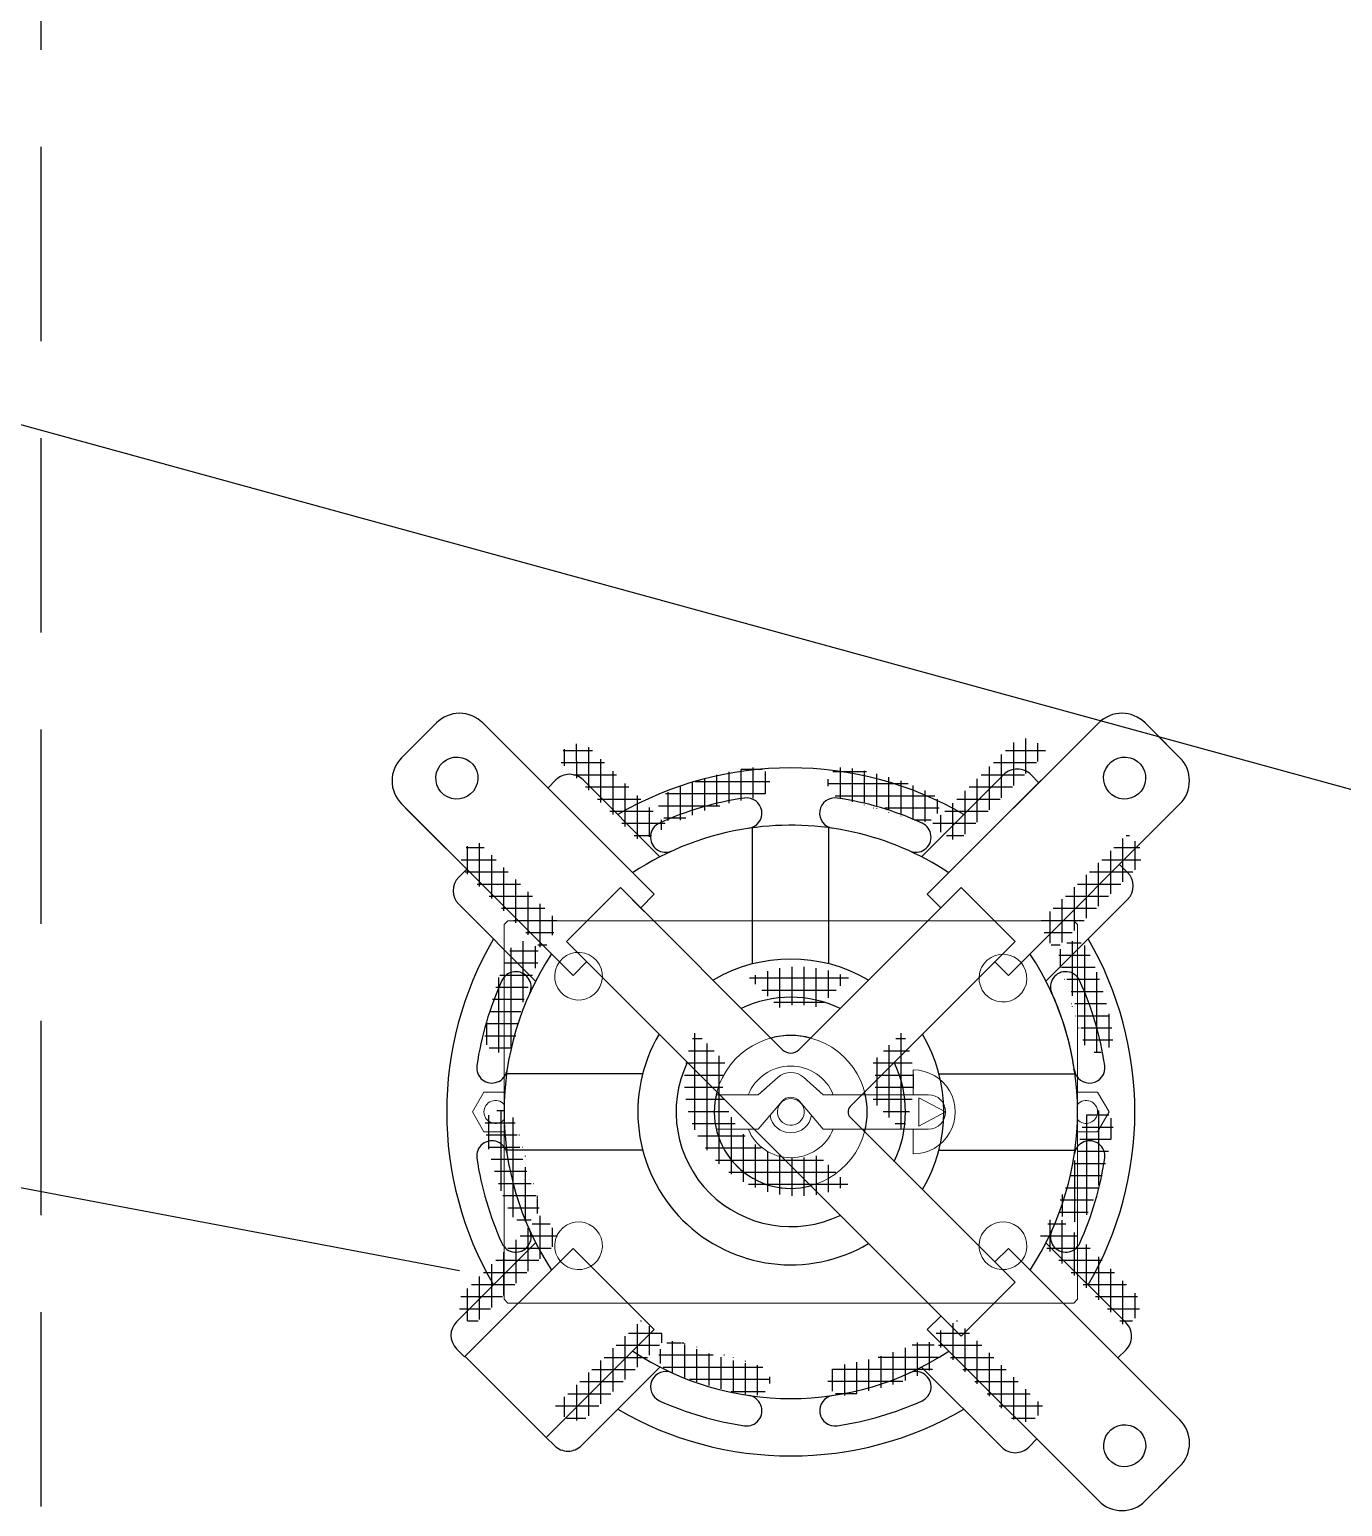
# Model space of a CAD drawing. Header units: millimetres. Extents: x -185079 to -2648, y 85916 to 249201.
# Drawn here: x -54306.1 to -53962.7, y 133705.8 to 134092.1 of the extents above; entities that cross this region are included whole.
import ezdxf

# ---------------------------------------------------------------- set-up
doc = ezdxf.new("R2010")
doc.units = ezdxf.units.MM
doc.linetypes.add('DASHDOT', pattern=[25.4, 12.7, -6.35, 0, -6.35])
doc.linetypes.add('HIDDEN', pattern=[9.524999999999999, 6.35, -3.175])
doc.layers.get('0').update_dxf_attribs({"color": 255, "linetype": 'DASHDOT'})
for name, color, linetype in [('1', 4, 'Continuous'), ('2', 3, 'Continuous'), ('3', 6, 'HIDDEN')]:
    doc.layers.add(name, color=color, linetype=linetype)

msp = doc.modelspace()

# ---------------------------------------------------------------- hatches: boundary and pattern name
at = {"layer": '1', "extrusion": (-0.004685415688226631, -0.01745240643729066, 0.9998367168639968)}
h = msp.add_hatch(dxfattribs=at)
h.set_pattern_fill('ANSI37', scale=0.9999999999999993, angle=60.03008309191152, style=0)
h.set_pattern_definition([(105.0300830919115, (-94719.23592897138, 119950.8178238579), (-3.066382616499276, -0.8233605827528111), []), (195.0300830919115, (-94719.23592897138, 119950.8178238579), (0.8233605827528115, -3.066382616499276), [])])
h.paths.add_polyline_path([(-86935.73300279574, 115303.9726019265, -0.02758976034773914), (-86927.75444509034, 115301.7940749944), (-86911.11194219816, 115330.6547199054), (-86913.71080562487, 115332.1533555813, 0.4142135623799674), (-86920.53997079602, 115330.3196426635)])
h.paths.add_polyline_path([(-86901.76581095743, 115286.807718312, -0.0275897603564836), (-86895.88376372038, 115280.9935216389), (-86880.79064076573, 115307.167304814, 0.4142135623711923), (-86882.6243536836, 115313.9964699852), (-86885.22321711031, 115315.4951056611)])
h.paths.add_polyline_path([(-86852.14936911174, 115190.6845267552), (-86850.65073343576, 115193.2833901819, 0.4142135623723566), (-86852.48444635363, 115200.112555353), (-86878.13845684343, 115214.9059511725, -0.02758976035452574), (-86880.31698377556, 115206.9273934671)])
h.paths.add_polyline_path([(-86875.46352664131, 115160.2633162777, 0.4142135623769005), (-86868.63436147016, 115162.0970291955), (-86867.13572579417, 115164.6958926222), (-86895.303340458, 115180.9387593342, -0.02758976035533833), (-86901.1175371311, 115175.0567120971)])
h.paths.add_polyline_path([(-87026.46378910299, 115300.4378157143, 0.414213562373095), (-87033.29295427415, 115298.6041027964), (-87034.79158995012, 115296.0052393697), (-87007.63476993523, 115280.3452478125, -0.0275897603528064), (-87001.82057326213, 115286.2272950496)])
h.paths.add_polyline_path([(-87024.79965354981, 115246.3780559742, -0.02758976035120124), (-87022.62112661768, 115254.3566136796), (-87049.77794663256, 115270.0166052368), (-87051.27658230855, 115267.4177418101, 0.4142135623754236), (-87049.44286939067, 115260.588576639)])
h.paths.add_polyline_path([(-87001.17229943581, 115174.4762888347, -0.02758976035282114), (-87007.05434667286, 115180.2904855078), (-87021.66450351784, 115154.9542394199, 0.4142135623704538), (-87019.83079059995, 115148.1250742487), (-87017.23192717326, 115146.6264385727)])
h.paths.add_polyline_path([(-86991.14338399527, 115131.8133394521), (-86988.54452056857, 115130.3147037761, 0.4142135623773264), (-86981.71535539742, 115132.148416694), (-86967.2051075975, 115157.3114052202, -0.02758976034743815), (-86975.18366530289, 115159.4899321523)])
h = msp.add_hatch(dxfattribs=at)
h.set_pattern_fill('ANSI37', scale=0.9999999999999993, angle=60.03008309191152, style=0)
h.set_pattern_definition([(105.0300830919115, (-94658.75401107525, 119915.9409007463), (-3.066382616499276, -0.8233605827528111), []), (195.0300830919115, (-94658.75401107525, 119915.9409007463), (0.8233605827528115, -3.066382616499276), [])])
h.paths.add_polyline_path([(-86999.17394581558, 115288.5458437074, -1.000000000001156), (-87004.26009203236, 115294.7208835179, -0.07010552924422185), (-86984.50276082786, 115306.8076202644, 5.217781828183283e-06), (-86984.50275848011, 115306.8076212821, -0.9818930511166574), (-86981.18790950305, 115299.5281699621), (-86981.18486994471, 115299.5264171995, -9.721594124785026e-05), (-86981.15808617411, 115299.5379586786, 0.07069979770260093)])
h = msp.add_hatch(dxfattribs=at)
h.set_pattern_fill('ANSI37', scale=0.9999999999999993, angle=60.03008309191152, style=0)
h.set_pattern_definition([(15.03008309191152, (-78756.8133122082, 110746.0801824997), (0.8233605827528122, -3.066382616499276), []), (285.0300830919115, (-78756.8133122082, 110746.0801824997), (-3.066382616499276, -0.8233605827528118), [])])
edge = h.paths.add_edge_path()
edge.add_arc((-86960.5818761931, 115309.1146516187), 4, 96.62393773273328, 276.62393773281656, ccw=False)
edge.add_arc((-86951.4690552454, 115230.6420035534), 83, 80.58317672263269, 96.62393773282389, ccw=False)
edge.add_arc((-86938.5434201535, 115308.5774124346), 4, 260.5831767225782, 80.58317672257812, ccw=False)
edge.add_arc((-86951.46905501444, 115230.6420034683), 74.99999999999999, 80.58317692056956, 96.62393778611764)
edge = h.paths.add_edge_path(flags=17)
edge.add_line((-86939.1978826898, 115304.6313157824), (-86939.28938193026, 115304.4726421078))
edge.add_line((-86960.12046753752, 115305.1413529825), (-86959.77658663792, 115304.9430539187))
h = msp.add_hatch(dxfattribs=at)
h.set_pattern_fill('ANSI37', scale=0.9999999999999993, angle=60.03008309191152, style=0)
h.set_pattern_definition([(195.0300830919115, (-94867.24412167222, 119554.3871676109), (-0.8233605827528122, 3.066382616499276), []), (105.0300830919115, (-94867.24412167222, 119554.3871676109), (3.066382616499276, 0.8233605827528118), [])])
h.paths.add_polyline_path([(-87025.48063679795, 115242.9260188443, 0.9999999999967083), (-87033.37283010237, 115244.2349439169, 0.07010552924427033), (-87033.93727157699, 115221.0806193247), (-87033.93727128181, 115221.0806167829, 0.9818930511230487), (-87025.97646892077, 115221.8579590688), (-87025.97342936244, 115221.8562063062, 9.721548868533121e-05), (-87025.97000227582, 115221.8272437237, -0.07069979770401447)])
h = msp.add_hatch(dxfattribs=at)
h.set_pattern_fill('ANSI37', scale=0.9999999999999993, angle=60.03008309191152, style=0)
h.set_pattern_definition([(105.0300830919115, (-94937.63468694173, 120076.7575584822), (-3.066382616499276, -0.8233605827528111), []), (195.0300830919115, (-94937.63468694173, 120076.7575584822), (0.8233605827528115, -3.066382616499276), [])])
edge = h.paths.add_edge_path()
edge.add_arc((-86878.98629246335, 115262.0625243221), 4, 203.4362284510017, 23.43622845110032)
edge.add_arc((-86951.46905500726, 115230.6420034161), 83, 23.43622845098487, 39.47698946119087)
edge.add_arc((-86890.49053687844, 115280.8676973069), 4, 39.47698946114815, 219.4769894611482)
edge.add_arc((-86951.46905519662, 115230.6420035734), 74.99999999999999, 23.436228397660784, 39.47698926324023, ccw=False)
edge = h.paths.add_edge_path(flags=17)
edge.add_line((-86893.57805678369, 115278.3246241985), (-86893.66955602415, 115278.1659505239))
edge.add_line((-86882.65630575671, 115260.4716118712), (-86883.00018665631, 115260.669910935))
h = msp.add_hatch(dxfattribs=at)
h.set_pattern_fill('ANSI37', scale=0.9999999999999993, angle=60.03008309191152, style=0)
h.set_pattern_definition([(105.0300830919115, (-94782.47790353415, 119987.2863347944), (-3.066382616499276, -0.8233605827528111), []), (195.0300830919115, (-94782.47790353415, 119987.2863347944), (0.8233605827528115, -3.066382616499276), [])])
h.paths.add_polyline_path([(-86951.47955602709, 115250.6420006457), (-86946.00266051249, 115260.1397750021, 0.2265409196607932), (-86970.97592221231, 115253.4341542126), (-86961.47814780188, 115247.9572586668, -0.1316524975892695)])
h.paths.add_polyline_path([(-86928.67690448531, 115250.1488705714), (-86934.1538000282, 115240.6510962213, -0.1316524975912051), (-86931.469057936, 115230.6525044769), (-86921.97128354691, 115225.1756089115, 0.2265409196603216)])
h.paths.add_polyline_path([(-86931.96218806709, 115207.8498526599), (-86941.45996244249, 115213.326748204, -0.2679491924320085), (-86961.45995968573, 115213.3162472244), (-86966.455411939, 115204.6533691354, 0.3178372451958871)])
h.paths.add_polyline_path([(-86961.45995968573, 115213.3162472244, -0.2679491924309253), (-86971.46905242243, 115230.6315024228), (-86980.96682679783, 115236.1083979669, 0.3178372451957077), (-86966.455411939, 115204.6533691354)])
h = msp.add_hatch(dxfattribs=at)
h.set_pattern_fill('ANSI37', scale=0.9999999999999993, angle=60.03008309191152, style=0)
h.set_pattern_definition([(285.0300830919115, (-78965.30342280518, 110384.5264493644), (3.066382616499276, 0.8233605827528111), []), (15.03008309191152, (-78965.30342280518, 110384.5264493644), (-0.8233605827528115, 3.066382616499276), [])])
edge = h.paths.add_edge_path()
edge.add_arc((-87023.95181728357, 115199.2214835244), 4, 23.43622845100176, 203.436228451085)
edge.add_arc((-86951.46905473966, 115230.6420044304), 83, 203.4362284510073, 219.4769894611985)
edge.add_arc((-87012.44757286848, 115180.4163105396), 4, 219.4769894611481, 39.47698946114813)
edge.add_arc((-86951.4690545503, 115230.6420042732), 74.99999999999999, 203.4362283976921, 219.4769892632402, ccw=False)
edge = h.paths.add_edge_path(flags=17)
edge.add_line((-87009.36005296322, 115182.959383648), (-87009.26855372277, 115183.1180573226))
edge.add_line((-87020.2818039902, 115200.8123959754), (-87019.9379230906, 115200.6140969116))
h = msp.add_hatch(dxfattribs=at)
h.set_pattern_fill('ANSI37', scale=0.9999999999999993, angle=60.03008309191152, style=0)
h.set_pattern_definition([(15.03008309191152, (-79035.6939880747, 110906.8968402356), (0.8233605827528122, -3.066382616499276), []), (285.0300830919115, (-79035.6939880747, 110906.8968402356), (-3.066382616499276, -0.8233605827528118), [])])
h.paths.add_polyline_path([(-86877.45747294897, 115218.3579890022, 0.9999999999961132), (-86869.56527964455, 115217.0490639296, 0.0701055292442949), (-86869.00083816993, 115240.2033885219), (-86869.0008384651, 115240.2033910636, 0.9818930511191467), (-86876.96164082615, 115239.4260487777), (-86876.96468038448, 115239.4278015403, 9.721642095873503e-05), (-86876.9681074711, 115239.4567641228, -0.07069979770405592)])
h = msp.add_hatch(dxfattribs=at)
h.set_pattern_fill('ANSI37', scale=0.9999999999999993, angle=60.03008309191152, style=0)
h.set_pattern_definition([(195.0300830919115, (-95146.12479753871, 119715.2038253468), (-0.8233605827528122, 3.066382616499276), []), (105.0300830919115, (-95146.12479753871, 119715.2038253468), (3.066382616499276, 0.8233605827528118), [])])
edge = h.paths.add_edge_path()
edge.add_arc((-86942.35623355382, 115152.1693562279), 4, 276.6239377327333, 96.62393773281661, ccw=False)
edge.add_arc((-86951.46905450152, 115230.6420042931), 83, 260.58317672263274, 276.62393773282395, ccw=False)
edge.add_arc((-86964.39468959342, 115152.706595412), 4, 80.58317672257817, 260.5831767225781, ccw=False)
edge.add_arc((-86951.46905473247, 115230.6420043782), 74.99999999999999, 260.5831769205695, 276.6239377861175)
edge = h.paths.add_edge_path(flags=17)
edge.add_line((-86963.74022705712, 115156.6526920642), (-86963.64872781666, 115156.8113657388))
edge.add_line((-86942.8176422094, 115156.1426548641), (-86943.161523109, 115156.3409539279))
h = msp.add_hatch(dxfattribs=at)
h.set_pattern_fill('ANSI37', scale=0.9999999999999993, angle=60.03008309191152, style=0)
h.set_pattern_definition([(285.0300830919115, (-79244.18409867167, 110545.3431071003), (3.066382616499276, 0.8233605827528111), []), (15.03008309191152, (-79244.18409867167, 110545.3431071003), (-0.8233605827528115, 3.066382616499276), [])])
h.paths.add_polyline_path([(-86903.76416393134, 115172.7381641391, -1.000000000001156), (-86898.67801771456, 115166.5631243286, -0.07010552924665445), (-86918.43534891905, 115154.4763875822, 5.217781828183283e-06), (-86918.4353512668, 115154.4763865644, -0.9818930511213884), (-86921.75020024387, 115161.7558378845), (-86921.7532398022, 115161.757590647, -9.72150249255598e-05), (-86921.7800235728, 115161.7460491679, 0.07069979770180108)])

# ---------------------------------------------------------------- linework, layer by layer
at = {"color": 0, "linetype": 'ByBlock', "lineweight": 18, "extrusion": (-0.004685415688226631, -0.01745240643729067, 0.9998367168639968)}
for p, q in [((-54181.02106130352, 133858.9892513783, 2540.478170854963), (-54182.02096853932, 133857.9894036831, 2540.456032510744)), ((-54182.02096853932, 133857.9894036831, 2540.456032510744), (-54182.01295368428, 133760.0043295578, 2538.745715459317)), ((-54033.02268633829, 133858.9892513783, 2541.171718007412), (-54181.02106130352, 133858.9892513783, 2540.478170854963)), ((-54033.02268633829, 133858.9892513783, 2541.171718007412), (-54032.02261553402, 133857.9894036831, 2541.158951922009)), ((-54032.02261553402, 133857.9894036831, 2541.158951922009), (-54032.01460067899, 133760.0043295578, 2539.448634870582)), ((-54075.01850399708, 133813.4961812486, 2540.18082479838), (-54075.01903559461, 133819.9951912672, 2540.294264194648)), ((-54075.01903559461, 133819.9951912672, 2540.294264194648), (-54075.01850399708, 133813.4961812486, 2540.18082479838)), ((-54110.32659916094, 133818.0765645407, 2540.095316444157), (-54115.51805930851, 133813.4961812486, 2539.991036557339)), ((-54115.51805930851, 133813.4961812486, 2539.991036557339), (-54113.63443230191, 133815.158090119, 2540.028872619925)), ((-54098.51824596791, 133813.4961812486, 2540.070700757282), (-54103.7104554359, 133818.0765645406, 2540.126320890265)), ((-54098.51824596791, 133813.4961812486, 2540.070700757282), (-54100.40214485181, 133815.158090119, 2540.090881512141)), ((-54190.2668705271, 133808.9968666204, 2539.562213417411), (-54187.26732843035, 133814.1922276439, 2539.666956173905)), ((-54187.26732843035, 133814.1922276439, 2539.666956173905), (-54182.01738607516, 133814.1922276439, 2539.6915583533)), ((-54115.51805930851, 133813.4961812486, 2539.991036557339), (-54126.50511393962, 133813.4961812486, 2539.939549232191)), ((-54115.51732325039, 133804.4975519922, 2539.833966624044), (-54109.30380734356, 133811.8072409295, 2539.990676779342)), ((-54098.5175099098, 133804.4975519922, 2539.913630823988), (-54104.7322216334, 133811.8072409295, 2540.012100056809)), ((-54087.5311913368, 133813.4961812486, 2540.12218808243), (-54098.51824596791, 133813.4961812486, 2540.070700757282)), ((-54075.01850399708, 133813.4961812486, 2540.18082479838), (-54087.5311913368, 133813.4961812486, 2540.12218808243)), ((-54075.01850399708, 133813.4961812486, 2540.18082479838), (-54071.01854791694, 133813.4961812486, 2540.199569316014)), ((-54073.51845552072, 133812.7021845495, 2540.173994880732), (-54066.51822929773, 133808.9968666204, 2540.142121931704)), ((-54073.51784935522, 133805.2915486913, 2540.04464317096), (-54073.51845552072, 133812.7021845495, 2540.173994880732)), ((-54026.76909071467, 133814.192227644, 2540.419079943959), (-54032.01903306985, 133814.192227644, 2540.394477764565)), ((-54023.76869869122, 133808.9968666204, 2540.342453963915), (-54026.76909071467, 133814.192227644, 2540.419079943959)), ((-54187.26647850364, 133803.8015055969, 2539.485587437367), (-54190.2668705271, 133808.9968666204, 2539.562213417411)), ((-54066.51822929773, 133808.9968666204, 2540.142121931704), (-54073.51784935522, 133805.2915486913, 2540.04464317096)), ((-54026.76824078797, 133803.8015055969, 2540.237711207421), (-54023.76869869122, 133808.9968666204, 2540.342453963915)), ((-54182.01653614845, 133803.8015055969, 2539.510189616762), (-54187.26647850364, 133803.8015055969, 2539.485587437367)), ((-54115.51732325039, 133804.4975519922, 2539.833966624044), (-54126.5043778815, 133804.4975519922, 2539.782479298896)), ((-54087.53045527869, 133804.4975519922, 2539.965118149135), (-54098.5175099098, 133804.4975519922, 2539.913630823988)), ((-54075.01776793897, 133804.4975519922, 2540.023754865086), (-54087.53045527869, 133804.4975519922, 2539.965118149135)), ((-54075.01776793897, 133804.4975519922, 2540.023754865086), (-54075.01723634144, 133797.9985419737, 2539.910315468818)), ((-54075.01776793897, 133804.4975519922, 2540.023754865086), (-54071.01781185882, 133804.4975519922, 2540.04249938272)), ((-54032.01818314315, 133803.8015055969, 2540.213109028026), (-54026.76824078797, 133803.8015055969, 2540.237711207421)), ((-54182.01295368428, 133760.0043295578, 2538.745715459317), (-54181.01288288001, 133759.0044818626, 2538.732949373915)), ((-54033.01450791478, 133759.0044818626, 2539.426496526363), (-54181.01288288001, 133759.0044818626, 2538.732949373915)), ((-54032.01460067899, 133760.0043295578, 2539.448634870582), (-54033.01450791478, 133759.0044818626, 2539.426496526363))]:
    msp.add_line(p, q, dxfattribs=at)
for centre, radius in [((-87014.27646806218, 115250.5349390065, 457.7624739970715), 6.249999999999997), ((-86906.94413712587, 115278.8372487316, 457.7624739970715), 6.249999999999997), ((-86951.46905517922, 115230.6420034024, 457.7624739970715), 19.99999999999999), ((-86951.46905517922, 115230.6420034024, 457.7624739970715), 3.499999999999998), ((-86995.99397323254, 115182.4467580732, 457.762473997072), 6.249999999999997), ((-86888.79130538013, 115211.2319626985, 457.762473997072), 6.249999999999997)]:
    msp.add_circle(centre, radius, dxfattribs=at)
for centre, radius, start, end in [((-86951.46905517922, 115230.6420034024, 457.7624739970715), 12, 37.05439592887225, 173.0057702549132), ((-86952.85175423021, 115235.7914900582, 457.762473997072), 4.999999999999997, 63.60641746688128, 146.4537487168509), ((-86920.5637815641, 115238.9404407719, 457.7624739970711), 10.99999999999999, 285.0300830919071, 105.0300830919268), ((-87026.07631726569, 115210.6090569401, 457.7624739970711), 2.999999999999999, 56.43970520160071, 333.6204609828145), ((-86951.69411324749, 115231.4801709838, 457.7624739970715), 2.999999999999999, 55.39461966514652, 154.6655465186356), ((-86916.7006223622, 115239.977745443, 457.7624739970715), 4.499999999999997, 285.0300830917862, 105.0300830917381), ((-86876.86179309273, 115250.6749498646, 457.7624739970711), 2.999999999999999, 236.4397052010618, 153.6204609825655), ((-86951.46905517922, 115230.6420034024, 457.7624739970715), 5.499999999999997, 204.3010099457451, 5.759156238128978), ((-86951.46905517922, 115230.6420034024, 457.7624739970715), 12, 217.0543959289141, 353.0057702549216)]:
    msp.add_arc(centre, radius, start, end, dxfattribs=at)
at = {"layer": '1', "color": 7, "extrusion": (-0.004685415688226631, -0.01745240643729067, 0.9998367168639968)}
for p, q in [((-54199.69850588351, 133910.7623151091, 2541.294357083297), (-54208.8051963055, 133901.6561669556, 2541.092731332388)), ((-54142.73336062446, 133865.9127128604, 2540.778444741795), (-54187.59348119822, 133910.762825441, 2541.351092326292)), ((-54071.31151959482, 133865.9127128604, 2541.113140406395), (-54026.45873619717, 133910.7628254467, 2542.106198884704)), ((-54008.78131547683, 133905.1911623162, 2542.091783665827), (-54014.35371143407, 133910.7623151091, 2542.162916312016)), ((-54010.81792726371, 133907.2273197486, 2542.11778138508), (-54005.24553130646, 133901.6561669557, 2542.046648738891)), ((-54048.90106127867, 133888.321836687, 2541.609316873546), (-54033.88250242156, 133903.3395012465, 2541.941833744858)), ((-54170.54567385241, 133893.7188213471, 2541.133473970106), (-54168.42455029143, 133895.8398186033, 2541.180436490071)), ((-54141.2371292477, 133875.7278755727, 2540.956782536218), (-54161.35356011964, 133895.8398186033, 2541.213572428893)), ((-54072.80935666728, 133875.7278755727, 2541.277447454551), (-54051.30559918054, 133897.2303525931, 2541.75354920499)), ((-54044.23460900875, 133897.2303525931, 2541.786685143812), (-54042.11313845035, 133895.1093553206, 2541.759604186933)), ((-54163.94459612472, 133844.7027404079, 2540.308819544577), (-54208.80471670102, 133889.5528529911, 2540.881467129106)), ((-54186.35872039271, 133867.1118642672, 2540.594939911219), (-54207.74414766482, 133888.4925205934, 2540.867928773357)), ((-54050.09681428334, 133844.7027404079, 2540.842330841083), (-54005.24403088803, 133889.5528529919, 2541.835389319341)), ((-54117.02084227379, 133847.7208015104, 2540.581393772808), (-54117.02375388636, 133883.315889648, 2541.202701525119)), ((-54097.02106201533, 133847.7208015481, 2540.675116360968), (-54097.02397353818, 133883.3158896696, 2541.296424113419)), ((-54021.03984139258, 133873.7579830673, 2541.485663787165), (-54018.91837085048, 133871.6369858111, 2541.458582830494)), ((-54191.75690935266, 133872.5088488946, 2540.663848772888), (-54193.87803291364, 133870.3878516385, 2540.616886252923)), ((-54151.57224280532, 133867.6802106832, 2540.767876269287), (-54165.71306669829, 133853.5402288222, 2540.454792799467)), ((-54145.34926266949, 133861.4586186107, 2540.688438793706), (-54151.57224280532, 133867.6802106832, 2540.767876269287)), ((-54151.57224280532, 133867.6802106832, 2540.767876269287), (-54109.14041158165, 133825.2578455815, 2540.22622623688)), ((-54142.73336062446, 133865.9127128604, 2540.778444741795), (-54146.26856657107, 133862.3777174218, 2540.70017387493)), ((-54062.47292641619, 133867.6802105346, 2541.185411778019), (-54104.89781747858, 133825.2578455877, 2540.246107800282)), ((-54067.77573530953, 133862.377717385, 2541.068005477992), (-54071.31151959481, 133865.9127128604, 2541.113140406395)), ((-54048.32978950837, 133853.5402288661, 2541.004872067384), (-54062.47292641619, 133867.6802105346, 2541.185411778019)), ((-54173.76102373983, 133843.2059177538, 2540.236690565856), (-54193.87745461177, 133863.3178607844, 2540.493480458531)), ((-54040.28014179794, 133843.2059177538, 2540.862206120327), (-54018.77638431121, 133864.7083947742, 2541.338307870766)), ((-54165.71306669829, 133853.5402288222, 2540.454792799467), (-54108.78452012379, 133796.624382626, 2539.728089565775)), ((-54048.32978950837, 133853.5402288661, 2541.004872067384), (-54091.46172189007, 133810.4108649169, 2540.049913917154)), ((-54160.40939034305, 133848.2377356816, 2540.38709040779), (-54163.94459612472, 133844.7027404079, 2540.308819544577)), ((-54050.09681428334, 133844.7027404079, 2540.842330841083), (-54053.6325984174, 133848.2377357322, 2540.887465767556)), ((-54038.74518564435, 133840.0308773312, 2540.813978057229), (-54038.87469089893, 133839.9013797881, 2540.811110759343)), ((-54145.74801049478, 133818.9953442804, 2539.945362840346), (-54181.34812995059, 133818.9953442283, 2539.778534240939)), ((-54068.28919394099, 133818.9953426842, 2540.308348836254), (-54032.68907468452, 133818.9953426466, 2540.475177433161)), ((-54032.82524637111, 133819.9593817299, 2540.491366857568), (-54033.10595877446, 133820.2400315082, 2540.494950202366)), ((-54048.32250264563, 133764.4535045773, 2539.449874584045), (-54091.46149057231, 133807.5828685753, 2540.000551599383)), ((-54145.74637506696, 133798.9983902945, 2539.596318541489), (-54181.34649439273, 133798.9983902945, 2539.4294899436)), ((-54062.46332640191, 133750.3135228529, 2539.136791117252), (-54108.78452012379, 133796.624382626, 2539.728089565775)), ((-54068.28755881775, 133798.9983887216, 2539.959304536375), (-54032.68743929744, 133798.9983887216, 2540.126133135175)), ((-54173.75542736534, 133774.7878158263, 2539.042461267185), (-54194.43420100601, 133754.1102735273, 2538.584624987486)), ((-54163.93875487994, 133773.2909931722, 2539.062336546428), (-54192.31215216204, 133744.9192854171, 2538.434138236423)), ((-54163.93875487994, 133773.2909931722, 2539.062336546428), (-54142.72404956847, 133752.0810207197, 2538.791526981116)), ((-54053.62617899429, 133769.7559977244, 2539.517576975868), (-54050.09097303858, 133773.2909931722, 2539.595847842935)), ((-54050.09097303857, 133773.2909931722, 2539.595847842935), (-54005.23082198393, 133728.4408501175, 2539.023199869344)), ((-54040.27454542346, 133774.7878158263, 2539.667976821655), (-54019.33299575159, 133753.8509380742, 2539.40065413768)), ((-54062.46332640191, 133750.3135228529, 2539.136791117252), (-54048.32250264563, 133764.4535045773, 2539.449874584045)), ((-54071.30220853883, 133752.0810207197, 2539.126222645716), (-54067.76700275716, 133755.6160159934, 2539.204493508929)), ((-54142.72404956847, 133752.0810207197, 2538.791526981116), (-54170.95603861316, 133723.8507127817, 2538.166459505775)), ((-54071.30220853883, 133752.0810207197, 2539.126222645716), (-54026.44212037015, 133707.2309405369, 2538.553575474876)), ((-54027.67684877058, 133750.8818693129, 2539.309727476292), (-54012.65583312287, 133735.8642047535, 2539.117981484143)), ((-54194.43362270413, 133747.0402826733, 2538.461219193094), (-54192.31215216203, 133744.9192854171, 2538.434138236423)), ((-54021.45354102699, 133744.6599499477, 2539.230285822963), (-54019.33241744972, 133746.7809472202, 2539.277248343288)), ((-54170.95603862947, 133723.850712798, 2538.166459505984), (-54192.17074392464, 133745.0606852342, 2538.437269071087)), ((-54141.22621249601, 133742.2658580074, 2538.627219932961), (-54161.90498613667, 133721.5883157085, 2538.169383653262)), ((-54072.79843991558, 133742.2658580074, 2538.947884851293), (-54051.85689024371, 133721.3289802553, 2538.680562167318)), ((-54165.13450788461, 133729.671896893, 2538.295350513965), (-54170.95603862947, 133723.850712798, 2538.166459505984)), ((-54170.95603862947, 133723.850712798, 2538.166459505984), (-54168.83456807107, 133721.7297155256, 2538.139378549105)), ((-54044.78590007192, 133721.3289802553, 2538.71369810614), (-54042.66477651094, 133723.4499775115, 2538.760660626105)), ((-54010.80185740863, 133710.7664138341, 2538.688581169409), (-54005.23037285513, 133716.3375666271, 2538.811936055182)), ((-54008.76557872364, 133712.8025712666, 2538.733665190046), (-54014.33706327713, 133707.2314184736, 2538.610310304273))]:
    msp.add_line(p, q, dxfattribs=at)
at = {"layer": '1', "color": 3, "lineweight": -3, "ltscale": 2, "extrusion": (-0.004685415688226648, -0.01745240643729063, 0.9998367168639968), "elevation": 1.311263986281119e-08}
msp.add_lwpolyline([(-89340.74435583597, 116693.2017122206), (-79605.60479144276, 119307.2036772036), (-77739.80294518075, 112358.532017356), (-87474.94250957393, 109744.530052373)], close=True, dxfattribs=at)
at = {"layer": '1', "lineweight": -3, "ltscale": 2, "extrusion": (-0.004685415688226648, -0.01745240643729063, 0.9998367168639968), "elevation": 1.311264075806094e-08}
msp.add_lwpolyline([(-87231.2481748564, 109916.2399077064), (-77857.25883072625, 112433.2686984296), (-79666.37327405855, 119170.8235395233), (-89040.36261818874, 116653.7947488001), (-87231.2481748564, 109916.2399077064)], dxfattribs=at)
at = {"layer": '1', "color": 7, "extrusion": (-0.004685415688226631, -0.01745240643729067, 0.9998367168639968)}
for centre in [(-87058.4555995726, 115292.3358389419, 457.7624739970743), (-86889.77521982804, 115337.6285479493, 457.7624739970743), (-86844.48251082063, 115168.9481682048, 457.7624739970747)]:
    msp.add_circle(centre, 5.499999999999998, dxfattribs=at)
for centre, radius, start, end in [((-87059.95113404887, 115300.6322583756, 457.7624739970747), 8.559999999999997, 60.03008309189371, 150.0300830920268), ((-86892.63658729158, 115345.5582248809, 457.7624739970747), 8.559999999999997, 60.03008309199102, 150.0300830919424), ((-87066.38527650412, 115289.4744714784, 457.7624739970752), 8.559999999999997, 150.0300830919424, 240.0300830918937), ((-86951.46905519662, 115230.6420035734, 457.7624739970743), 89.99999999999997, 74.83658995285423, 135.2235762309573), ((-86881.47880039434, 115339.1240824256, 457.7624739970747), 8.559999999999997, 330.0300830919424, 60.03008309194236), ((-87028.96151522963, 115296.1063766698, 457.7624739970743), 4.999999999999998, 60.03008309187081, 150.0300830920153), ((-86916.2085317515, 115327.8219165368, 457.7624739970743), 4.999999999999998, 60.03008309187081, 150.0300830920985), ((-86951.46905519662, 115230.6420035734, 457.7624739970743), 82.99999999999997, 113.4362284510918, 129.4769894611855), ((-86982.88957610262, 115303.1247661173, 457.7624739970743), 3.999999999999999, 293.4362284509189, 113.4362284509189), ((-86960.58187620179, 115309.114651632, 457.7624739970743), 3.999999999999999, 96.62393777480351, 276.6239377747554), ((-86951.46905519662, 115230.6420035734, 457.7624739970743), 82.99999999999997, 80.58317672263958, 96.62393777476473), ((-87001.69474908743, 115291.6205217022, 457.7624739970747), 3.999999999999999, 129.4769894610156, 309.476989461309), ((-86951.46905519662, 115230.6420035734, 457.7624739970743), 74.99999999999997, 71.5670420643491, 113.3007057230395), ((-86938.54342010472, 115308.5774124545, 457.7624739970747), 3.999999999999999, 260.5831767225781, 80.58317672261224), ((-86951.46905519662, 115230.6420035734, 457.7624739970743), 74.99999999999997, 113.3007057230395, 138.4931241194707), ((-87046.94514326402, 115264.9200156835, 457.7624739970743), 4.999999999999998, 150.0300830920374, 240.0300830919762), ((-86885.12207981024, 115309.6650309407, 457.7624739970743), 4.999999999999998, 330.0300830917485, 60.03008309149858), ((-86951.46905519662, 115230.6420035734, 457.7624739970743), 89.99999999999997, 164.8365899528632, 225.2235762309835), ((-86951.46905519662, 115230.6420035734, 457.7624739970743), 89.99999999999997, 344.8365899528388, 45.22357623095083), ((-86951.46905519662, 115230.6420035734, 457.7624739970743), 74.99999999999997, 161.5670420643561, 228.4931241194928), ((-86951.46905519662, 115230.6420035734, 457.7624739970743), 39.99999999999999, 74.50759500683631, 135.5525709898277), ((-86951.46905519662, 115230.6420035734, 457.7624739970743), 74.99999999999997, 341.567042064328, 48.49312411946241), ((-87029.404464235, 115243.5676384759, 457.7624739970743), 3.999999999999999, 350.5831767224066, 170.5831767228179), ((-86890.49053687844, 115280.8676973069, 457.7624739970747), 3.999999999999999, 39.47698946117652, 219.4769894614415), ((-86890.49053687844, 115280.8676973069, 457.7624739970747), 3.999999999999999, 39.47698946117652, 219.4769894614415), ((-86951.46905535387, 115230.642003384, 457.7624739970747), 82.99999999999997, 170.5831767226214, 186.6239377747724), ((-86951.46905500724, 115230.6420034161, 457.7624739970747), 82.99999999999997, 23.43622845098885, 39.4769894611933), ((-86951.46905500724, 115230.6420034161, 457.7624739970747), 82.99999999999997, 23.43622845098885, 39.4769894611933), ((-86951.46905517919, 115230.6420034024, 457.7624739970747), 29.99999999999999, 79.50130352789526, 130.558862258942), ((-86951.46905519662, 115230.6420035734, 457.7624739970743), 74.99999999999997, 23.43622839765201, 39.47698926322305), ((-86951.46905519662, 115230.6420035734, 457.7624739970743), 39.99999999999999, 164.5075954839301, 315.5525706998831), ((-86951.46905517919, 115230.6420034024, 457.7624739970747), 19.99999999999999, 90.0300827147239, 120.0300827146859), ((-86951.46905519662, 115230.6420035734, 457.7624739970743), 39.99999999999999, 344.507595159722, 45.55257084533459), ((-86956.23670860128, 115248.3978328915, 457.7624739970747), 2.999999999999999, 240.0300831753138, 330.0300831759342), ((-87029.94170341246, 115221.5291823788, 457.7624739970752), 3.999999999999999, 186.6239377747794, 6.623937774986525), ((-86951.46905517919, 115230.6420034024, 457.7624739970747), 29.99999999999999, 169.5013037263353, 310.5588624575117), ((-86951.46905517919, 115230.6420034024, 457.7624739970747), 29.99999999999999, 349.5013038694463, 40.5588626004222), ((-86878.98629246335, 115262.0625243221, 457.7624739970743), 3.999999999999999, 203.4362284510017, 23.43622845081051), ((-86878.98629246335, 115262.0625243221, 457.7624739970743), 3.999999999999999, 203.4362284510017, 23.43622845081051), ((-86951.46905517919, 115230.6420034024, 457.7624739970747), 19.99999999999999, 180.0300830918855, 300.030083091899), ((-86951.46905517919, 115230.6420034024, 457.7624739970747), 19.99999999999999, 0.03008336369036048, 30.03008336373563), ((-86935.07905880063, 115235.0429145253, 457.7624739970743), 1.999999999999999, 150.0300830320649, 240.0300830315508), ((-87023.95181789776, 115199.221482478, 457.7624739970747), 3.999999999999999, 23.43622845100176, 203.4362284513842), ((-86872.99640694866, 115239.7548244213, 457.7624739970743), 3.999999999999999, 6.623937774779456, 186.6239377751935), ((-86951.46905535387, 115230.642003384, 457.7624739970747), 82.99999999999997, 203.4362284509889, 219.476989461201), ((-86951.46905500724, 115230.6420034161, 457.7624739970747), 82.99999999999997, 350.5831767226412, 6.623937774783537), ((-87012.44757348267, 115180.4163094932, 457.7624739970747), 3.999999999999999, 219.4769894608547, 39.47698946160246), ((-86873.5336461261, 115217.7163683242, 457.7624739970747), 3.999999999999999, 170.5831767227838, 350.5831767228179), ((-87017.33306447332, 115152.4565132932, 457.7624739970743), 4.999999999999998, 150.0300830921597, 240.0300830920374), ((-86854.98217248026, 115195.7811163085, 457.7624739970747), 4.999999999999998, 330.0300830920153, 60.0300830921207), ((-86951.46905519662, 115230.6420035734, 457.7624739970743), 74.99999999999997, 251.5670420643596, 318.4931241194541), ((-86964.39469025639, 115152.7065943456, 457.7624739970743), 3.999999999999999, 80.58317672261224, 260.5831767225441), ((-86901.24336127368, 115169.6634850979, 457.7624739970747), 3.999999999999999, 309.4769894609873, 129.4769894612807), ((-86942.35623415932, 115152.1693551681, 457.7624739970747), 3.999999999999999, 276.6239377745964, 96.62393777473136), ((-86920.04853425849, 115158.1592406829, 457.7624739970752), 3.999999999999999, 113.4362284511676, 293.4362284509189), ((-86951.46905519662, 115230.6420035734, 457.7624739970743), 89.99999999999997, 254.8365899528769, 315.2235762309508), ((-86951.46905516449, 115230.6420032267, 457.7624739970747), 82.99999999999997, 260.5831767226412, 276.6239377746602), ((-86951.46905516449, 115230.6420032267, 457.7624739970747), 82.99999999999997, 293.4362284510798, 309.4769894611778), ((-86836.55283388722, 115171.8095356716, 457.7624739970747), 8.559999999999997, 330.0300830920268, 60.03008309189371), ((-86986.04679444192, 115134.6461428206, 457.7624739970747), 4.999999999999998, 240.0300830918097, 330.0300830919541), ((-86872.96580051468, 115164.5947553222, 457.7624739970747), 4.999999999999998, 240.0300830918708, 330.0300830921819), ((-86842.98697634248, 115160.6517487743, 457.7624739970743), 8.559999999999997, 240.0300830917607, 330.030083091978)]:
    msp.add_arc(centre, radius, start, end, dxfattribs=at)
at = {"layer": '2', "extrusion": (-0.004685415688226634, -0.01745240643729067, 0.9998367168639968)}
for p, q in [((-55074.3845846472, 134198.8165125783, 1880.802192983407), (-53782.19395281367, 133844.4517788538, 2542.093391512097)), ((-55074.36290606836, 133933.786497017, 1876.176127648448), (-54193.63402259239, 133767.5327585437, 2538.822667700626))]:
    msp.add_line(p, q, dxfattribs=at)
at = {"layer": '3', "ltscale": 8}
msp.add_line((-54303.06745219154, 133705.8003192764, 1777.646722437622), (-54303.12184629856, 134370.7918367129, 1789.254065101585), dxfattribs=at)

doc.saveas('drawing.dxf')
